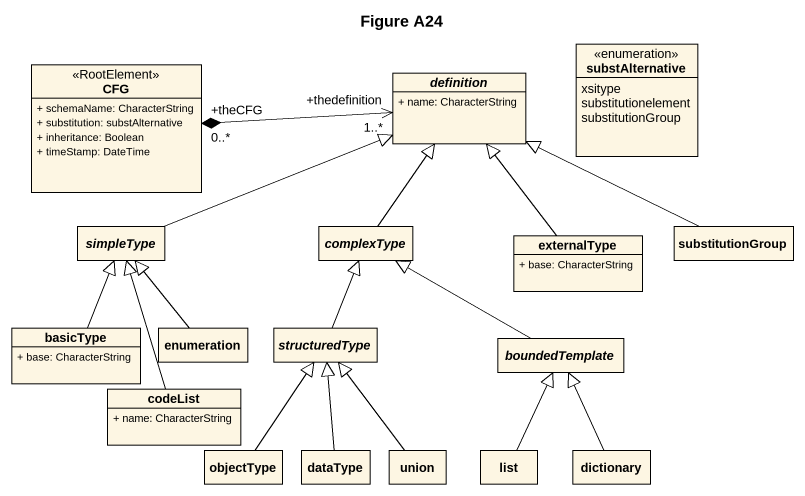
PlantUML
@startuml
title Figure A24
hide circle
hide empty members
skinparam classAttributeIconSize 0
class CFG <<RootElement>> {
  + schemaName: CharacterString
  + substitution: substAlternative
  + inheritance: Boolean
  + timeStamp: DateTime
}
abstract class definition {
  + name: CharacterString
}
enum substAlternative {
  xsitype
  substitutionelement
  substitutionGroup
}
abstract class simpleType
abstract class complexType
class substitutionGroup
class externalType {
  + base: CharacterString
}
class basicType {
  + base: CharacterString
}
class enumeration
abstract class structuredType
abstract class boundedTemplate
class codeList {
  + name: CharacterString
}
class objectType
class dataType
class union
class list
class dictionary
CFG "+theCFG\n0..*" *-right-> "+thedefinition\n1..*" definition
simpleType -right-|> definition
complexType -up-|> definition
substitutionGroup -left-|> definition
externalType -up-|> definition
basicType -up-|> simpleType
enumeration -up-|> simpleType
structuredType -up-|> complexType
boundedTemplate -left-|> complexType
codeList -up-|> simpleType
objectType -up-|> structuredType
dataType -up-|> structuredType
union -up-|> structuredType
list -up-|> boundedTemplate
dictionary -up-|> boundedTemplate
@enduml
